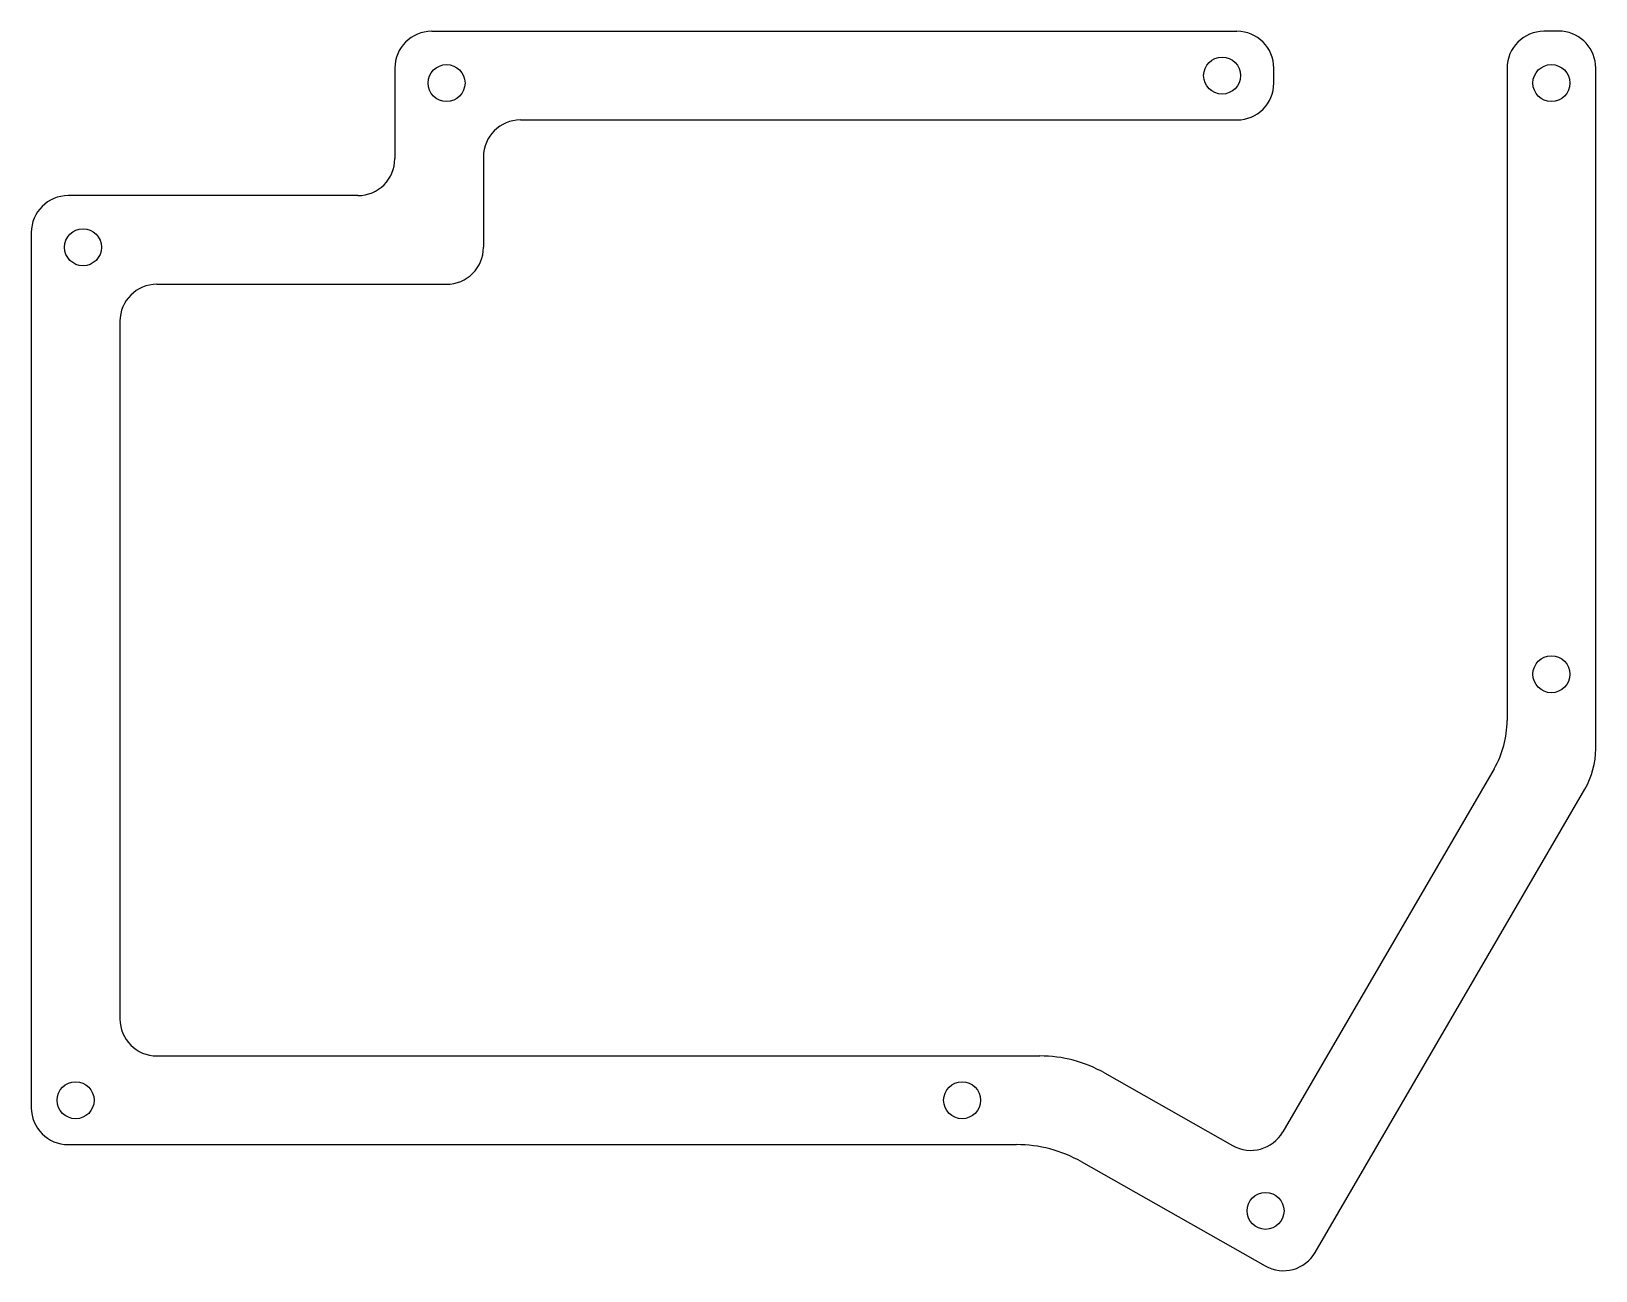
# Model space of a CAD drawing. Extents: x -130 to 81, y -81 to 86.
import ezdxf

# ---------------------------------------------------------------- set-up
doc = ezdxf.new("R2010")
doc.units = 0
doc.layers.add('Sketch002', color=7, linetype='CONTINUOUS')

msp = doc.modelspace()

# ---------------------------------------------------------------- linework, layer by layer
at = {"layer": 'Sketch002'}
for p, q in [((-76.28, 86.44), (32.71, 86.44)), ((76.754, 86.44), (74.28, 86.44)), ((-81.28, 81.44), (-81.28, 69.21)), ((37.71, 79.44), (37.71, 81.44)), ((69.28, 81.44), (69.28, -6.82179)), ((81.28, -10.6475), (81.28, 81.4625)), ((-64.28, 74.44), (32.71, 74.44)), ((-69.28, 69.44), (-69.28, 57.21)), ((-86.28, 64.21), (-125.49, 64.21)), ((-130.49, 59.21), (-130.49, -59.21)), ((-113.49, 52.21), (-74.28, 52.21)), ((-118.49, 47.21), (-118.49, -47.21)), ((67.5156, -13.3611), (38.9162, -62.4996)), ((43.3222, -78.7853), (79.8113, -16.0908)), ((-113.49, -52.21), (6.04781, -52.21)), ((14.7847, -54.5121), (32.131, -64.3353)), ((-125.49, -64.21), (2.88591, -64.21)), ((11.6228, -66.5121), (36.537, -80.621))]:
    msp.add_line(p, q, dxfattribs=at)
for centre in [(30.71, 80.44), (-74.28, 79.44), (75.28, 79.44), (-123.49, 57.21), (75.28, -0.56), (-124.49, -58.21), (-4.49, -58.21), (36.5852, -73.1759)]:
    msp.add_circle(centre, 2.5, dxfattribs=at)
for centre, radius, start, end in [((-76.28, 81.44), 5, 90, 180), ((32.71, 81.44), 5, 0, 90), ((74.28, 81.44), 5, 90, 180), ((76.28, 81.4625), 5, 0, 84.5599), ((32.71, 79.44), 5, -89.9998, 0), ((-64.28, 69.44), 5, 90, 180), ((-86.28, 69.21), 5, -90, 0), ((-125.49, 59.21), 5, 90, 180), ((-74.28, 57.21), 5, -90, 0), ((-113.49, 47.21), 5, 90, 180), ((56.28, -6.82179), 13, -30.2, 0), ((70.4586, -10.6475), 10.8214, -30.2, 0), ((-113.49, -47.21), 5, 180, -90), ((6.04781, -69.94), 17.73, 60.4771, 90), ((-125.49, -59.21), 5, 180, -90), ((34.5949, -59.9845), 5, -119.523, -30.2), ((2.88591, -81.94), 17.73, 60.4771, 90), ((39.0008, -76.2702), 5, -119.523, -30.2)]:
    msp.add_arc(centre, radius, start, end, dxfattribs=at)

doc.saveas('drawing.dxf')
